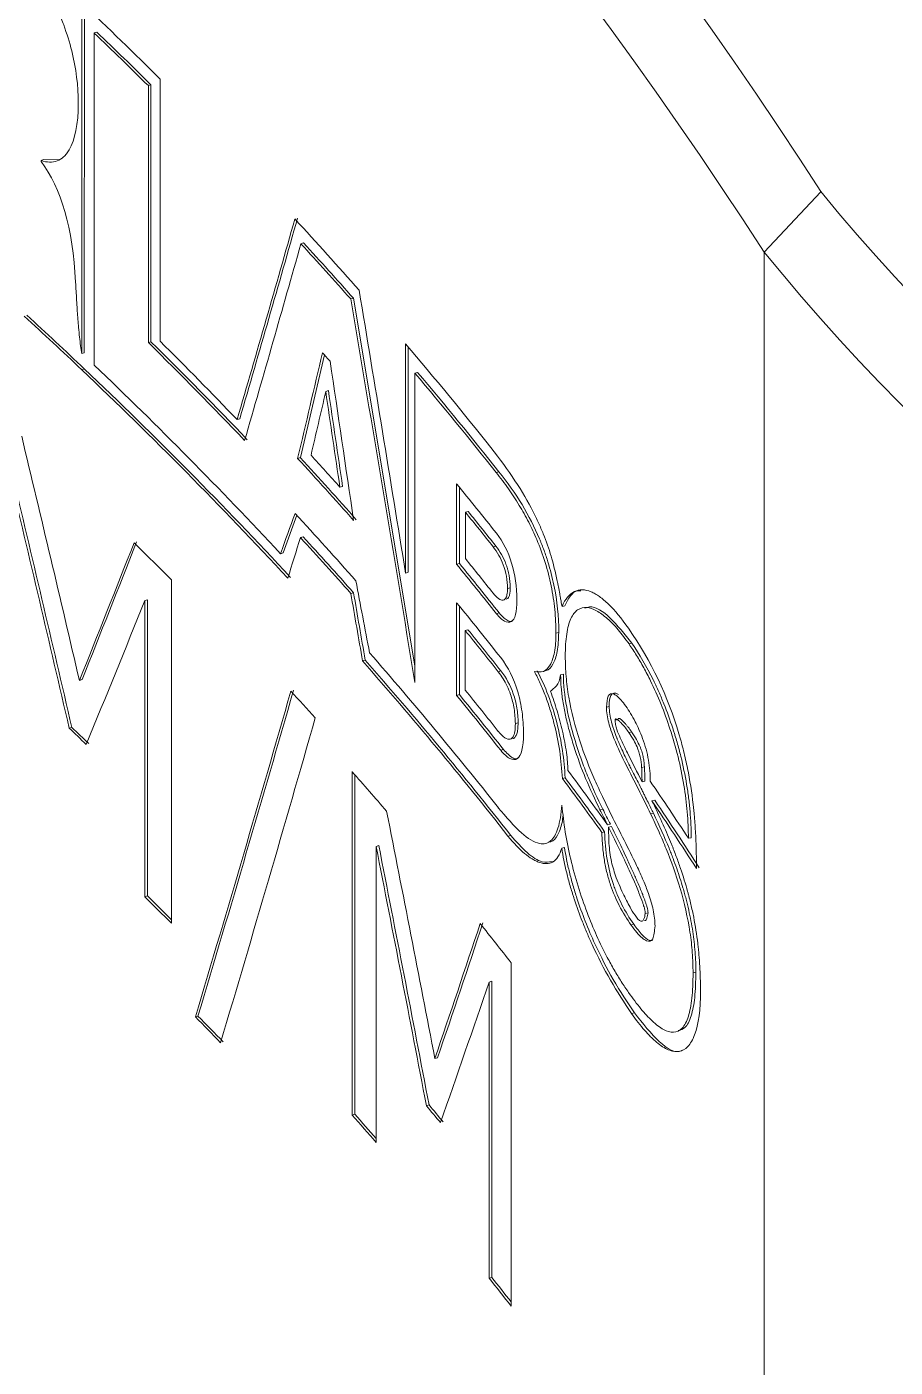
# Model space of a CAD drawing. Header units: millimetres. Extents: x 2 to 278, y 1 to 215.
# Drawn here: x 17.43 to 21.1, y 169.5 to 175.17 of the extents above; entities that cross this region are included whole.
import ezdxf

# ---------------------------------------------------------------- set-up
doc = ezdxf.new("R2010")
doc.units = ezdxf.units.MM

msp = doc.modelspace()

# ---------------------------------------------------------------- linework, layer by layer
at = {"color": 7, "linetype": 'Continuous', "lineweight": 0}
for p, q in [((17.661, 175.2673), (17.6604, 173.785)), ((17.6718, 175.2711), (17.6713, 173.7888)), ((17.7238, 175.1445), (17.7129, 175.1407)), ((17.7129, 175.1407), (17.7129, 173.7369)), ((17.9529, 174.9218), (17.942, 174.9181)), ((17.942, 173.8318), (17.942, 174.9181)), ((17.9529, 173.8355), (17.9529, 174.9218)), ((17.9916, 173.8377), (17.9916, 174.946)), ((17.4993, 174.6053), (17.4885, 174.6014)), ((17.4885, 174.597), (17.4885, 174.6014)), ((17.4993, 174.6053), (17.5656, 174.604)), ((20.7851, 174.4698), (20.545, 174.2146)), ((18.598, 174.253), (18.5868, 174.2495)), ((20.545, 174.2146), (20.545, 165.5037)), ((18.8085, 174.0195), (18.7972, 174.0162)), ((19.0686, 172.4653), (18.8085, 174.0195)), ((17.9529, 173.8355), (17.942, 173.8318)), ((19.0294, 173.8259), (19.0294, 172.857)), ((17.6713, 173.7888), (17.6604, 173.785)), ((18.6862, 173.7796), (18.5844, 173.3453)), ((19.0408, 173.8125), (19.0408, 172.8603)), ((17.6712, 173.7207), (17.6604, 173.7169)), ((19.08, 173.7058), (19.0686, 173.7026)), ((19.0686, 173.7026), (19.0686, 172.3939)), ((18.7032, 173.6287), (18.6919, 173.6253)), ((18.3283, 173.5095), (18.3172, 173.5059)), ((18.5844, 173.3453), (18.5731, 173.3418)), ((19.4239, 173.2853), (19.4123, 173.2823)), ((18.763, 173.2231), (18.7517, 173.2197)), ((19.2451, 173.2346), (19.2451, 172.8945)), ((19.2566, 173.2205), (19.2566, 172.8977)), ((18.5118, 172.9425), (18.5693, 173.1014)), ((19.2823, 173.1143), (19.2938, 173.1174)), ((19.2823, 173.1143), (19.2823, 172.9181)), ((18.5959, 173.0106), (18.5847, 173.0072)), ((19.3994, 172.9684), (19.4109, 172.9714)), ((18.5118, 172.9425), (18.5006, 172.9391)), ((19.0408, 172.8603), (19.0294, 172.857)), ((19.2566, 172.8977), (19.2451, 172.8945)), ((18.0402, 172.828), (18.0402, 171.3762)), ((17.9271, 172.7405), (17.9381, 172.7442)), ((17.9381, 171.4922), (17.9381, 172.7442)), ((18.8093, 172.774), (18.798, 172.7707)), ((19.4603, 172.7923), (19.4718, 172.7953)), ((17.9271, 171.4885), (17.9271, 172.7405)), ((19.2451, 172.732), (19.2451, 172.3401)), ((19.2566, 172.7179), (19.2566, 172.3432)), ((19.4247, 172.6886), (19.4131, 172.6855)), ((19.7022, 172.7191), (19.6906, 172.7162)), ((19.2813, 172.6145), (19.2928, 172.6177)), ((19.2813, 172.6145), (19.2813, 172.3624)), ((19.6768, 172.6061), (19.6651, 172.6032)), ((19.9857, 172.5601), (19.9739, 172.5574)), ((18.8587, 172.4888), (18.8474, 172.4855)), ((17.6507, 172.4026), (17.6616, 172.4065)), ((19.4209, 172.4401), (19.4325, 172.4431)), ((19.6963, 172.4294), (19.6847, 172.4265)), ((19.2566, 172.3432), (19.2451, 172.3401)), ((19.89, 172.2935), (19.8783, 172.2907)), ((19.9268, 172.2387), (19.9151, 172.2359)), ((17.6075, 172.2009), (17.6183, 172.2047)), ((19.4934, 172.2207), (19.505, 172.2237)), ((19.9848, 172.1859), (19.9731, 172.1832)), ((19.443, 172.1109), (19.4315, 172.1079)), ((18.8029, 170.5656), (18.8029, 172.0175)), ((20.0388, 172.038), (20.027, 172.0353)), ((18.8142, 170.569), (18.8142, 172.0047)), ((19.7037, 171.9917), (19.692, 171.9888)), ((20.0405, 171.9771), (20.0287, 171.9744)), ((20.0824, 171.8967), (20.0706, 171.894)), ((19.8626, 171.8593), (19.8509, 171.8565)), ((20.0769, 171.8419), (20.065, 171.8392)), ((19.8949, 171.7949), (19.8832, 171.7921)), ((19.8994, 171.7859), (19.8876, 171.7831)), ((19.4737, 171.748), (19.4622, 171.745)), ((19.8706, 171.7637), (19.8589, 171.7609)), ((20.2369, 171.7383), (20.225, 171.7357)), ((18.9046, 171.7017), (18.9159, 171.705)), ((18.9046, 171.7017), (18.9046, 170.4497)), ((19.701, 171.6973), (19.6893, 171.6944)), ((17.9271, 171.4885), (17.9381, 171.4922)), ((20.054, 171.4202), (20.0422, 171.4174)), ((19.9938, 171.372), (19.982, 171.3693)), ((19.4754, 171.2095), (19.4754, 169.7577)), ((20.2565, 171.1691), (20.2446, 171.1665)), ((19.3822, 171.1279), (19.3938, 171.131)), ((19.3822, 169.876), (19.3822, 171.1279)), ((19.3938, 169.879), (19.3938, 171.131)), ((19.9967, 170.9976), (19.9849, 170.9948)), ((18.1408, 170.9806), (18.1518, 170.9842)), ((19.153, 170.8046), (19.1645, 170.8078)), ((19.117, 170.6051), (19.1285, 170.6083)), ((18.8029, 170.5656), (18.8142, 170.569)), ((19.3822, 169.876), (19.3938, 169.879))]:
    msp.add_line(p, q, dxfattribs=at)
for centre, radius, start, end in [((3.3342, 163.2168), 20.7645, 32.8155, 61.75447), ((3.1388, 162.9493), 20.7336, 32.91093, 61.65904), ((3.983, 160.8617), 19.8648, 45.15448, 46.48406), ((3.9839, 160.785), 19.8638, 45.35683, 46.27815), ((3.9893, 160.7831), 19.8718, 45.35683, 46.27815), ((27.281, 179.785), 8.3933, 219.29086, 270.59209), ((5.3118, 162.1435), 18.0182, 41.37381, 42.66342), ((5.3032, 162.0583), 18.03, 41.546, 42.54447), ((5.3091, 162.0569), 18.0372, 41.546, 42.54447), ((27.2101, 179.6192), 8.581, 219.03797, 270.84498), ((3.5618, 158.8681), 20.4757, 46.48449, 47.41465), ((3.567, 158.866), 20.4839, 46.48449, 47.41465), ((4.4615, 160.1802), 19.1857, 43.62701, 45.36142), ((4.4671, 160.1784), 19.1933, 43.62701, 45.36142), ((4.474, 160.2469), 19.1686, 43.76518, 45.15472), ((6.1352, 162.8538), 16.9307, 38.47415, 40.39556), ((5.3055, 161.6992), 18.0272, 41.96231, 42.11577), ((4.3961, 159.7335), 19.2737, 42.82752, 46.5117), ((4.4016, 159.7317), 19.2814, 42.82752, 46.5117), ((4.4102, 159.8163), 19.2547, 42.96366, 46.30021), ((6.1851, 162.8175), 16.8663, 38.34955, 40.19425), ((6.1914, 162.8163), 16.873, 38.34955, 40.19425), ((5.3024, 161.1352), 18.0309, 41.48603, 42.60842), ((5.3083, 161.1337), 18.0381, 41.48603, 42.60842), ((5.3004, 161.2078), 18.034, 41.76446, 42.34387), ((6.3284, 162.677), 16.6824, 38.33987, 39.26096), ((5.3013, 160.8898), 18.0324, 41.4413, 42.65961), ((6.3473, 162.6175), 16.6583, 38.41601, 39.05963), ((6.3536, 162.6164), 16.6649, 38.41601, 39.05963), ((4.1817, 158.9941), 19.5815, 44.94917, 45.60262), ((5.3021, 160.8128), 18.0314, 41.54225, 42.55428), ((5.3081, 160.8114), 18.0386, 41.54225, 42.55428), ((6.3473, 162.4212), 16.6583, 38.41601, 39.05963), ((6.3284, 162.337), 16.6824, 38.33987, 39.26096), ((6.3347, 162.3359), 16.6891, 38.33987, 39.26096), ((6.3436, 162.1868), 16.6628, 38.23744, 39.26135), ((6.3644, 162.1303), 16.6363, 38.29564, 39.06527), ((6.3707, 162.1292), 16.643, 38.29564, 39.06527), ((6.0404, 161.2942), 17.0527, 38.30855, 41.16996), ((3.2325, 154.34), 20.5997, 32.8155, 61.75447), ((6.0515, 161.2362), 17.0377, 38.08293, 41.31996), ((6.0577, 161.235), 17.0445, 38.08293, 41.31996), ((5.1519, 159.9832), 18.2346, 42.25878, 42.73906), ((6.3644, 161.8781), 16.6363, 38.29564, 39.06527), ((6.3436, 161.7949), 16.6628, 38.23744, 39.26135), ((6.35, 161.7938), 16.6695, 38.23744, 39.26135), ((3.7129, 157.4622), 20.2556, 46.40892, 46.68843), ((3.7181, 157.4602), 20.2637, 46.40892, 46.68843), ((5.5941, 160.324), 17.6411, 40.79608, 41.51771), ((7.1147, 162.671), 15.6917, 35.54018, 36.58285), ((7.0745, 162.5764), 15.7415, 35.69379, 36.72209), ((7.0811, 162.5756), 15.7478, 35.69379, 36.72209), ((7.7082, 163.5286), 14.9675, 33.25234, 34.36483), ((4.2156, 157.5763), 19.5335, 44.94872, 45.41623), ((4.2156, 157.5689), 19.5491, 44.99449, 45.41618), ((6.4616, 161.0464), 16.5121, 37.98782, 38.71992), ((4.5326, 157.5964), 19.0872, 44.06694, 44.52464), ((4.5382, 157.5946), 19.0948, 44.06694, 44.52464), ((6.0297, 159.6481), 17.0685, 39.62358, 39.93687), ((6.0359, 159.6469), 17.0753, 39.62358, 39.93687), ((5.5584, 158.8409), 17.6886, 41.01768, 41.51716), ((5.5584, 158.8342), 17.7037, 41.07379, 41.5171), ((6.4926, 159.619), 16.4727, 37.98732, 38.51108), ((6.4925, 159.6128), 16.4875, 38.05284, 38.51102)]:
    msp.add_arc(centre, radius, start, end, dxfattribs=at)
for points, knots in [([(17.2914, 175.6097), (17.3373, 175.568), (17.38, 175.5215), (17.422, 175.467), (17.4251, 175.4628), (17.4306, 175.4554), (17.4334, 175.4517), (17.4416, 175.4406), (17.4469, 175.4331), (17.4627, 175.4104), (17.4728, 175.3951), (17.5019, 175.3486), (17.5198, 175.3168), (17.5403, 175.276), (17.5452, 175.2659), (17.5537, 175.2477), (17.5579, 175.2386), (17.5698, 175.2112), (17.5772, 175.193), (17.5977, 175.1381), (17.6091, 175.1015), (17.6364, 174.9914), (17.6456, 174.9177), (17.6458, 174.8438)], [0, 0, 0, 0, 0.25, 0.25, 0.265625, 0.265625, 0.28125, 0.28125, 0.3125, 0.3125, 0.375, 0.375, 0.5, 0.5, 0.53125, 0.53125, 0.5625, 0.5625, 0.625, 0.625, 0.75, 0.75, 1, 1, 1, 1]), ([(17.6458, 174.8438), (17.6456, 174.7556), (17.6326, 174.6898), (17.6035, 174.6408), (17.5996, 174.6351), (17.592, 174.6254), (17.588, 174.6211), (17.5754, 174.6095), (17.5663, 174.6038), (17.5368, 174.5926), (17.5141, 174.5931), (17.4885, 174.6014)], [0, 0, 0, 0, 0.5, 0.5, 0.5625, 0.5625, 0.625, 0.625, 0.75, 0.75, 1, 1, 1, 1]), ([(17.6346, 174.0875), (17.6359, 174.0615), (17.6373, 174.0369), (17.6387, 174.0108), (17.639, 174.0069), (17.6394, 174.0001), (17.6396, 173.9968), (17.6402, 173.987), (17.6406, 173.9806), (17.6418, 173.962), (17.6426, 173.9502), (17.6435, 173.9378), (17.6437, 173.9354), (17.644, 173.9316), (17.6442, 173.9297), (17.6446, 173.9241), (17.6449, 173.9205), (17.6458, 173.9095), (17.6464, 173.9024), (17.6484, 173.8813), (17.6497, 173.8679), (17.6539, 173.8294), (17.657, 173.806), (17.6604, 173.785)], [0, 0, 0, 0, 0.25, 0.25, 0.28125, 0.28125, 0.3125, 0.3125, 0.375, 0.375, 0.5, 0.5, 0.515625, 0.515625, 0.53125, 0.53125, 0.5625, 0.5625, 0.625, 0.625, 0.75, 0.75, 1, 1, 1, 1]), ([(19.3901, 173.3874), (19.4661, 173.2916), (19.5251, 173.2013), (19.5692, 173.1153), (19.5705, 173.1127), (19.5724, 173.1088), (19.5734, 173.1069), (19.5763, 173.101), (19.5783, 173.0971), (19.584, 173.0854), (19.5876, 173.0776), (19.5984, 173.0541), (19.6051, 173.0385), (19.6241, 172.9915), (19.635, 172.9602), (19.6536, 172.8974), (19.6626, 172.8611), (19.671, 172.8201), (19.6712, 172.8189), (19.672, 172.8151), (19.6724, 172.8131), (19.6736, 172.8071), (19.6744, 172.8028), (19.677, 172.7895), (19.6788, 172.7798), (19.681, 172.768), (19.6815, 172.7654), (19.6822, 172.7616), (19.6825, 172.7598), (19.6835, 172.7545), (19.6841, 172.7512), (19.6858, 172.7419), (19.6868, 172.7365), (19.6893, 172.7233), (19.6902, 172.7179), (19.6906, 172.7162)], [0, 0, 0, 0, 0.5, 0.5, 0.507812, 0.507812, 0.515625, 0.515625, 0.53125, 0.53125, 0.5625, 0.5625, 0.625, 0.625, 0.75, 0.75, 0.875, 0.875, 0.882812, 0.882812, 0.890625, 0.890625, 0.90625, 0.90625, 0.9375, 0.9375, 0.941406, 0.941406, 0.945312, 0.945312, 0.953125, 0.953125, 0.96875, 0.96875, 1, 1, 1, 1]), ([(19.4123, 173.2823), (19.4296, 173.2601), (19.4625, 173.218), (19.5086, 173.1475), (19.5489, 173.0757), (19.5864, 172.9956), (19.6202, 172.9047), (19.6466, 172.802), (19.6625, 172.6981), (19.6642, 172.6359), (19.6651, 172.6032)], [0, 0, 0, 0, 0.14598, 0.276942, 0.394456, 0.500688, 0.626235, 0.744431, 0.865767, 1, 1, 1, 1]), ([(19.6768, 172.6061), (19.6766, 172.6734), (19.6698, 172.7401), (19.6496, 172.8389), (19.6411, 172.8717), (19.6259, 172.9206), (19.6204, 172.9368), (19.6115, 172.9611), (19.6085, 172.9692), (19.6037, 172.9813), (19.6021, 172.9854), (19.5988, 172.9934), (19.5967, 172.9984), (19.5539, 173.1001), (19.4971, 173.1948), (19.4239, 173.2853)], [0, 0, 0, 0, 0.25, 0.25, 0.375, 0.375, 0.4375, 0.4375, 0.46875, 0.46875, 0.484375, 0.484375, 0.5, 0.5, 1, 1, 1, 1]), ([(19.4718, 172.7953), (19.4717, 172.8126), (19.4701, 172.8296), (19.4656, 172.8546), (19.4637, 172.8629), (19.4603, 172.8751), (19.4591, 172.8791), (19.4565, 172.8872), (19.4549, 172.8917), (19.4433, 172.9228), (19.4291, 172.9483), (19.4109, 172.9714)], [0, 0, 0, 0, 0.25, 0.25, 0.375, 0.375, 0.4375, 0.4375, 0.5, 0.5, 1, 1, 1, 1]), ([(19.3994, 172.9684), (19.4075, 172.9571), (19.4225, 172.9365), (19.4431, 172.8933), (19.458, 172.8404), (19.4595, 172.8089), (19.4603, 172.7923)], [0, 0, 0, 0, 0.274081, 0.501661, 0.737257, 1, 1, 1, 1]), ([(19.4603, 172.7923), (19.4598, 172.7828), (19.4589, 172.7645), (19.4521, 172.747), (19.4399, 172.7404), (19.4218, 172.7468), (19.4071, 172.7634), (19.3994, 172.7721)], [0, 0, 0, 0, 0.174269, 0.334762, 0.49942, 0.736307, 1, 1, 1, 1]), ([(19.5, 172.7435), (19.4998, 172.6918), (19.4918, 172.6612), (19.468, 172.6472), (19.4582, 172.6479), (19.4412, 172.6575), (19.4361, 172.6614), (19.4249, 172.6718), (19.4191, 172.6781), (19.4131, 172.6855)], [0, 0, 0, 0, 0.5, 0.5, 0.75, 0.75, 0.875, 0.875, 1, 1, 1, 1]), ([(19.4548, 172.7467), (19.4569, 172.7473), (19.4617, 172.7488), (19.4672, 172.7583), (19.471, 172.7739), (19.4716, 172.788), (19.4718, 172.7953)], [0, 0, 0, 0, 0.198046, 0.454179, 0.716337, 1, 1, 1, 1]), ([(19.6906, 172.7162), (19.7043, 172.7478), (19.722, 172.7688), (19.7489, 172.7817), (19.754, 172.7834), (19.765, 172.7858), (19.7706, 172.7863), (19.788, 172.7861), (19.8003, 172.7834), (19.8164, 172.7767), (19.8189, 172.7756), (19.8248, 172.7727), (19.8278, 172.7711), (19.8368, 172.766), (19.8429, 172.7622), (19.8615, 172.7489), (19.8742, 172.7381), (19.9138, 172.6995), (19.9418, 172.6656), (19.9713, 172.6236)], [0, 0, 0, 0, 0.25, 0.25, 0.3125, 0.3125, 0.375, 0.375, 0.5, 0.5, 0.53125, 0.53125, 0.5625, 0.5625, 0.625, 0.625, 0.75, 0.75, 1, 1, 1, 1]), ([(19.7704, 172.7817), (19.7652, 172.7822), (19.7364, 172.785), (19.7176, 172.7488), (19.7022, 172.7191)], [0, 0, 0, 0, 0.179122, 1, 1, 1, 1]), ([(19.4247, 172.6886), (19.4361, 172.6764), (19.4534, 172.658), (19.4722, 172.6506), (19.4792, 172.6528), (19.4816, 172.6536)], [0, 0, 0, 0, 0.55973, 0.846278, 1, 1, 1, 1]), ([(19.7042, 172.5058), (19.7045, 172.5228), (19.7051, 172.5562), (19.7098, 172.5996), (19.7172, 172.6362), (19.731, 172.6754), (19.7559, 172.7071), (19.7938, 172.715), (19.8368, 172.7002), (19.8815, 172.667), (19.9278, 172.6198), (19.9584, 172.5784), (19.9739, 172.5574)], [0, 0, 0, 0, 0.065643, 0.128491, 0.189596, 0.250101, 0.370364, 0.499735, 0.620228, 0.749812, 0.873111, 1, 1, 1, 1]), ([(19.9857, 172.5601), (19.9552, 172.5988), (19.8943, 172.6762), (19.825, 172.7215), (19.7938, 172.7112), (19.7874, 172.7091)], [0, 0, 0, 0, 0.442279, 0.883746, 1, 1, 1, 1]), ([(19.6651, 172.6032), (19.6648, 172.5884), (19.6641, 172.5594), (19.6592, 172.5223), (19.6514, 172.4914), (19.6371, 172.46), (19.6127, 172.4357), (19.5873, 172.439), (19.5743, 172.4407)], [0, 0, 0, 0, 0.128329, 0.252673, 0.375757, 0.500387, 0.743669, 1, 1, 1, 1]), ([(19.6162, 172.4444), (19.6186, 172.4443), (19.6332, 172.4438), (19.6531, 172.4688), (19.6732, 172.5213), (19.6756, 172.5776), (19.6768, 172.6061)], [0, 0, 0, 0, 0.062756, 0.369951, 0.681829, 1, 1, 1, 1]), ([(19.9713, 172.6236), (20.068, 172.4851), (20.1381, 172.3361), (20.1864, 172.1723), (20.1885, 172.1653), (20.1919, 172.1533), (20.1935, 172.1473), (20.1984, 172.1292), (20.2015, 172.1171), (20.2106, 172.0805), (20.216, 172.0559), (20.231, 171.9814), (20.2389, 171.9307), (20.2456, 171.8726), (20.2461, 171.8676), (20.2473, 171.8561), (20.2479, 171.8504), (20.2496, 171.8331), (20.2506, 171.8214), (20.2534, 171.7863), (20.2549, 171.7626), (20.2562, 171.7355), (20.2563, 171.7336), (20.2565, 171.7286), (20.2566, 171.7261), (20.2569, 171.7185), (20.2571, 171.7134), (20.2576, 171.6979), (20.2579, 171.6873), (20.2586, 171.6547), (20.2588, 171.632), (20.2588, 171.6083)], [0, 0, 0, 0, 0.5, 0.5, 0.515625, 0.515625, 0.53125, 0.53125, 0.5625, 0.5625, 0.625, 0.625, 0.75, 0.75, 0.765625, 0.765625, 0.78125, 0.78125, 0.8125, 0.8125, 0.875, 0.875, 0.882812, 0.882812, 0.890625, 0.890625, 0.90625, 0.90625, 0.9375, 0.9375, 1, 1, 1, 1]), ([(19.9739, 172.5574), (19.9845, 172.5416), (20.0053, 172.5106), (20.0358, 172.4582), (20.0707, 172.391), (20.1087, 172.3063), (20.1484, 172.1981), (20.182, 172.0818), (20.2069, 171.9611), (20.2221, 171.8424), (20.224, 171.7721), (20.225, 171.7357)], [0, 0, 0, 0, 0.085989, 0.169234, 0.250325, 0.379583, 0.500422, 0.627694, 0.750207, 0.870756, 1, 1, 1, 1]), ([(20.2369, 171.7383), (20.2367, 171.7751), (20.235, 171.8123), (20.2301, 171.8686), (20.228, 171.8875), (20.2232, 171.9253), (20.2205, 171.9437), (20.2106, 172.003), (20.2025, 172.0426), (20.1879, 172.1019), (20.1826, 172.1217), (20.1741, 172.1514), (20.1711, 172.1614), (20.1666, 172.1762), (20.165, 172.1812), (20.1619, 172.1911), (20.1601, 172.1966), (20.1471, 172.2363), (20.1345, 172.2709), (20.114, 172.3216), (20.1069, 172.3384), (20.0959, 172.3631), (20.0921, 172.3714), (20.0864, 172.3836), (20.0845, 172.3877), (20.0806, 172.3958), (20.0784, 172.4003), (20.0484, 172.4614), (20.0181, 172.5135), (19.9857, 172.5601)], [0, 0, 0, 0, 0.125, 0.125, 0.1875, 0.1875, 0.25, 0.25, 0.375, 0.375, 0.4375, 0.4375, 0.46875, 0.46875, 0.484375, 0.484375, 0.5, 0.5, 0.625, 0.625, 0.6875, 0.6875, 0.71875, 0.71875, 0.734375, 0.734375, 0.75, 0.75, 1, 1, 1, 1]), ([(19.4315, 172.4997), (19.4629, 172.4595), (19.4867, 172.4113), (19.5116, 172.3271), (19.5174, 172.2998), (19.5254, 172.2412), (19.5275, 172.2108), (19.5276, 172.1792)], [0, 0, 0, 0, 0.5, 0.5, 0.75, 0.75, 1, 1, 1, 1]), ([(19.8993, 171.8337), (19.8867, 171.8595), (19.8633, 171.9072), (19.8173, 172.0078), (19.7628, 172.1433), (19.7217, 172.3023), (19.7062, 172.4235), (19.7049, 172.4776), (19.7042, 172.5058)], [0, 0, 0, 0, 0.135604, 0.250864, 0.500974, 0.74961, 0.869567, 1, 1, 1, 1]), ([(19.4209, 172.4401), (19.4278, 172.4307), (19.4408, 172.4132), (19.4586, 172.3804), (19.476, 172.3383), (19.491, 172.2797), (19.4925, 172.2412), (19.4934, 172.2207)], [0, 0, 0, 0, 0.187922, 0.352402, 0.50179, 0.734092, 1, 1, 1, 1]), ([(19.505, 172.2237), (19.5048, 172.2454), (19.5031, 172.2665), (19.4979, 172.2973), (19.4958, 172.3074), (19.4907, 172.3274), (19.4875, 172.338), (19.472, 172.3826), (19.4547, 172.4147), (19.4325, 172.4431)], [0, 0, 0, 0, 0.25, 0.25, 0.375, 0.375, 0.5, 0.5, 1, 1, 1, 1]), ([(19.5743, 172.4407), (19.5825, 172.4244), (19.5987, 172.3923), (19.6207, 172.3384), (19.6402, 172.2818), (19.6624, 172.2038), (19.6839, 172.101), (19.6893, 172.0267), (19.692, 171.9888)], [0, 0, 0, 0, 0.129707, 0.254423, 0.377053, 0.500651, 0.745002, 1, 1, 1, 1]), ([(19.7037, 171.9917), (19.7004, 172.0688), (19.6889, 172.1454), (19.6474, 172.3059), (19.6201, 172.3786), (19.5859, 172.4437)], [0, 0, 0, 0, 0.5, 0.5, 1, 1, 1, 1]), ([(19.6423, 172.3572), (19.6466, 172.361), (19.6551, 172.3686), (19.668, 172.38), (19.6787, 172.398), (19.6827, 172.4172), (19.6847, 172.4265)], [0, 0, 0, 0, 0.250294, 0.500536, 0.757961, 1, 1, 1, 1]), ([(19.6847, 172.4265), (19.6852, 172.409), (19.6861, 172.3744), (19.6933, 172.3163), (19.7047, 172.2552), (19.7206, 172.1906), (19.7479, 172.099), (19.7911, 171.9809), (19.8303, 171.8993), (19.8509, 171.8565)], [0, 0, 0, 0, 0.095983, 0.190742, 0.287653, 0.389877, 0.500117, 0.737703, 1, 1, 1, 1]), ([(19.8626, 171.8593), (19.8406, 171.9029), (19.8203, 171.9471), (19.7927, 172.0143), (19.7839, 172.0369), (19.7715, 172.0709), (19.7675, 172.0823), (19.7616, 172.0994), (19.7597, 172.1051), (19.7569, 172.1137), (19.7559, 172.1166), (19.7541, 172.1223), (19.7534, 172.1245), (19.7155, 172.2431), (19.6967, 172.3435), (19.6963, 172.4294)], [0, 0, 0, 0, 0.25, 0.25, 0.375, 0.375, 0.4375, 0.4375, 0.46875, 0.46875, 0.484375, 0.484375, 0.5, 0.5, 1, 1, 1, 1]), ([(19.7151, 172.023), (19.7147, 172.0349), (19.714, 172.059), (19.7094, 172.0995), (19.7023, 172.1431), (19.6897, 172.2021), (19.6707, 172.2756), (19.6517, 172.33), (19.6423, 172.3572)], [0, 0, 0, 0, 0.118125, 0.238916, 0.365325, 0.499938, 0.749748, 1, 1, 1, 1]), ([(19.9603, 172.2944), (19.9536, 172.3035), (19.9408, 172.3208), (19.9226, 172.3384), (19.9031, 172.3498), (19.8826, 172.3448), (19.8797, 172.3086), (19.8783, 172.2907)], [0, 0, 0, 0, 0.185244, 0.351612, 0.503199, 0.754635, 1, 1, 1, 1]), ([(19.89, 172.2935), (19.8901, 172.3148), (19.8926, 172.33), (19.8997, 172.3439), (19.9027, 172.347), (19.9079, 172.3494), (19.9098, 172.3499), (19.9129, 172.35), (19.9139, 172.3499), (19.9161, 172.3496), (19.9175, 172.3493), (19.922, 172.3479), (19.9258, 172.346), (19.9298, 172.3434)], [0, 0, 0, 0, 0.25, 0.25, 0.375, 0.375, 0.4375, 0.4375, 0.46875, 0.46875, 0.5, 0.5, 0.625, 0.625, 0.625, 0.625]), ([(19.8783, 172.2907), (19.8788, 172.28), (19.88, 172.2589), (19.8875, 172.2238), (19.8979, 172.1903), (19.9216, 172.1273), (19.9614, 172.0452), (20.0137, 171.9436), (20.0479, 171.874), (20.065, 171.8392)], [0, 0, 0, 0, 0.06306, 0.124243, 0.181509, 0.249267, 0.499243, 0.749623, 1, 1, 1, 1]), ([(20.0769, 171.8419), (20.0703, 171.8555), (20.0628, 171.8709), (20.0499, 171.8969), (20.0454, 171.906), (20.0381, 171.9204), (20.0357, 171.9254), (20.0318, 171.9329), (20.0306, 171.9355), (20.028, 171.9406), (20.0269, 171.9427), (20.0126, 171.971), (20.0018, 171.9922), (19.9887, 172.018), (19.9849, 172.0256), (19.9799, 172.0356), (19.9784, 172.0386), (19.9762, 172.0429), (19.9756, 172.0442), (19.9746, 172.0461), (19.9743, 172.0468), (19.9737, 172.048), (19.9738, 172.0478), (19.9621, 172.0714), (19.9523, 172.0919), (19.9395, 172.1198), (19.9356, 172.1287), (19.9301, 172.1413), (19.9284, 172.1454), (19.9259, 172.1514), (19.9251, 172.1534), (19.9239, 172.1563), (19.9235, 172.1572), (19.9227, 172.1591), (19.9226, 172.1595), (19.9172, 172.173), (19.913, 172.1844), (19.9074, 172.2007), (19.9057, 172.206), (19.9026, 172.2163), (19.9015, 172.2203), (19.8935, 172.2502), (19.8902, 172.2726), (19.89, 172.2935)], [0, 0, 0, 0, 0.125, 0.125, 0.1875, 0.1875, 0.21875, 0.21875, 0.234375, 0.234375, 0.25, 0.25, 0.375, 0.375, 0.4375, 0.4375, 0.46875, 0.46875, 0.484375, 0.484375, 0.492188, 0.492188, 0.5, 0.5, 0.625, 0.625, 0.6875, 0.6875, 0.71875, 0.71875, 0.734375, 0.734375, 0.742188, 0.742188, 0.75, 0.75, 0.8125, 0.8125, 0.84375, 0.84375, 0.875, 0.875, 1, 1, 1, 1]), ([(20.0633, 171.9771), (20.0631, 171.9916), (20.0628, 172.0191), (20.0567, 172.0662), (20.0459, 172.1136), (20.0273, 172.171), (19.9982, 172.2363), (19.9736, 172.274), (19.9603, 172.2944)], [0, 0, 0, 0, 0.132526, 0.253379, 0.37235, 0.499666, 0.7284, 1, 1, 1, 1]), ([(19.9151, 172.2359), (19.9155, 172.2373), (19.9166, 172.2407), (19.9207, 172.2399), (19.9262, 172.2369), (19.9337, 172.2304), (19.9447, 172.2193), (19.958, 172.2042), (19.9682, 172.19), (19.9731, 172.1832)], [0, 0, 0, 0, 0.050555, 0.120602, 0.217124, 0.342763, 0.498687, 0.761253, 1, 1, 1, 1]), ([(20.0287, 171.9744), (20.0082, 172.015), (19.9775, 172.0758), (19.9415, 172.1485), (19.9242, 172.1886), (19.916, 172.2169), (19.9154, 172.2296), (19.9151, 172.2359)], [0, 0, 0, 0, 0.500656, 0.750877, 0.875518, 0.937757, 1, 1, 1, 1]), ([(19.9848, 172.1859), (19.9802, 172.1927), (19.9754, 172.1993), (19.9677, 172.2089), (19.9651, 172.212), (19.9611, 172.2166), (19.9598, 172.2181), (19.9578, 172.2204), (19.9571, 172.2211), (19.9557, 172.2226), (19.9554, 172.2229), (19.9369, 172.2426), (19.9277, 172.2475), (19.9268, 172.2387)], [0, 0, 0, 0, 0.25, 0.25, 0.375, 0.375, 0.4375, 0.4375, 0.46875, 0.46875, 0.5, 0.5, 1, 1, 1, 1]), ([(19.4934, 172.2207), (19.4929, 172.2087), (19.492, 172.1859), (19.4843, 172.1627), (19.4702, 172.1518), (19.4485, 172.1572), (19.4304, 172.1774), (19.4209, 172.188)], [0, 0, 0, 0, 0.176872, 0.338159, 0.499766, 0.737556, 1, 1, 1, 1]), ([(19.5276, 172.1792), (19.5274, 172.1204), (19.5188, 172.085), (19.493, 172.0668), (19.482, 172.0667), (19.4631, 172.0767), (19.4573, 172.0809), (19.4447, 172.0924), (19.4382, 172.0995), (19.4315, 172.1079)], [0, 0, 0, 0, 0.5, 0.5, 0.75, 0.75, 0.875, 0.875, 1, 1, 1, 1]), ([(19.4831, 172.1581), (19.4831, 172.1581), (19.487, 172.1571), (19.4927, 172.1639), (19.4999, 172.1763), (19.5041, 172.1969), (19.5047, 172.2145), (19.505, 172.2237)], [0, 0, 0, 0, 0.0029, 0.246153, 0.484355, 0.73145, 1, 1, 1, 1]), ([(19.9731, 172.1832), (19.9799, 172.1726), (19.9916, 172.1544), (20.0087, 172.1225), (20.0232, 172.0791), (20.0257, 172.0499), (20.027, 172.0353)], [0, 0, 0, 0, 0.29252, 0.502564, 0.750241, 1, 1, 1, 1]), ([(20.0388, 172.038), (20.0382, 172.0466), (20.0374, 172.0546), (20.0355, 172.0693), (20.0346, 172.075), (20.0315, 172.0895), (20.0296, 172.0967), (20.0262, 172.1074), (20.025, 172.1109), (20.023, 172.1162), (20.0223, 172.118), (20.0209, 172.1215), (20.0199, 172.1239), (20.012, 172.1421), (20.0005, 172.1624), (19.9848, 172.1859)], [0, 0, 0, 0, 0.125, 0.125, 0.25, 0.25, 0.375, 0.375, 0.4375, 0.4375, 0.46875, 0.46875, 0.5, 0.5, 1, 1, 1, 1]), ([(19.443, 172.1109), (19.4559, 172.0973), (19.4753, 172.0768), (19.4957, 172.0696), (19.5027, 172.0724), (19.5048, 172.0732)], [0, 0, 0, 0, 0.580376, 0.876624, 1, 1, 1, 1]), ([(20.0287, 171.9744), (20.0287, 171.9813), (20.0286, 171.9883), (20.0285, 171.9954), (20.0284, 172.0018), (20.0282, 172.0084), (20.028, 172.015), (20.0278, 172.0216), (20.0274, 172.0284), (20.027, 172.0353)], [0, 0, 0, 0, 0.00002540326, 0.00002540326, 0.00002540326, 0.00004856779, 0.00004856779, 0.00004856779, 0.00007180811, 0.00007180811, 0.00007180811, 0.00007180811]), ([(20.0405, 171.9771), (20.0405, 171.984), (20.0404, 171.991), (20.0403, 171.9981), (20.0402, 172.0045), (20.04, 172.0111), (20.0398, 172.0177), (20.0396, 172.0243), (20.0392, 172.0311), (20.0388, 172.038)], [0, 0, 0, 0, 0.00002540326, 0.00002540326, 0.00002540326, 0.00004856759, 0.00004856759, 0.00004856759, 0.00007180777, 0.00007180777, 0.00007180777, 0.00007180777]), ([(19.69, 171.8763), (19.6881, 171.8577), (19.6846, 171.8216), (19.6743, 171.7779), (19.6605, 171.7448), (19.6427, 171.7229), (19.621, 171.7121), (19.5819, 171.7125), (19.515, 171.7538), (19.4544, 171.8258), (19.4213, 171.8651)], [0, 0, 0, 0, 0.089061, 0.173132, 0.254134, 0.334211, 0.415577, 0.500347, 0.727784, 1, 1, 1, 1]), ([(19.9721, 171.0831), (19.9617, 171.0983), (19.9414, 171.1283), (19.9113, 171.1783), (19.8763, 171.2417), (19.8373, 171.3213), (19.7952, 171.4226), (19.7575, 171.5315), (19.7261, 171.647), (19.7023, 171.7642), (19.6941, 171.8385), (19.69, 171.8763)], [0, 0, 0, 0, 0.0861908, 0.1694408, 0.2502357, 0.3786592, 0.5002989, 0.6274459, 0.7501779, 0.8728022, 1, 1, 1, 1]), ([(20.065, 171.8392), (20.0771, 171.8137), (20.0995, 171.7661), (20.1426, 171.665), (20.1926, 171.5284), (20.2291, 171.3692), (20.2427, 171.2485), (20.2439, 171.1946), (20.2446, 171.1665)], [0, 0, 0, 0, 0.134521, 0.250851, 0.500937, 0.749613, 0.86962, 1, 1, 1, 1]), ([(20.0753, 171.8842), (20.1063, 171.8205), (20.1322, 171.7627), (20.1539, 171.7093), (20.155, 171.7065), (20.1567, 171.7022), (20.1576, 171.7), (20.1601, 171.6935), (20.1618, 171.6892), (20.1669, 171.6763), (20.1701, 171.6678), (20.1797, 171.6422), (20.1857, 171.6254), (20.2027, 171.5754), (20.2128, 171.5428), (20.2226, 171.507), (20.2239, 171.5019), (20.2263, 171.4928), (20.2275, 171.4883), (20.231, 171.4746), (20.2332, 171.4656), (20.2396, 171.4383), (20.2435, 171.42), (20.2542, 171.3653), (20.26, 171.3286), (20.265, 171.2873), (20.2653, 171.284), (20.2662, 171.276), (20.2667, 171.272), (20.2679, 171.2599), (20.2687, 171.2518), (20.2708, 171.2275), (20.272, 171.211), (20.2749, 171.1611), (20.2759, 171.1271), (20.276, 171.0923)], [0, 0, 0, 0, 0.25, 0.25, 0.257812, 0.257812, 0.265625, 0.265625, 0.28125, 0.28125, 0.3125, 0.3125, 0.375, 0.375, 0.5, 0.5, 0.515625, 0.515625, 0.53125, 0.53125, 0.5625, 0.5625, 0.625, 0.625, 0.75, 0.75, 0.765625, 0.765625, 0.78125, 0.78125, 0.8125, 0.8125, 0.875, 0.875, 1, 1, 1, 1]), ([(20.2565, 171.1691), (20.2564, 171.1977), (20.2553, 171.2263), (20.252, 171.2693), (20.2506, 171.2837), (20.2473, 171.3125), (20.2455, 171.3263), (20.2387, 171.3712), (20.233, 171.4016), (20.2227, 171.4479), (20.2189, 171.4634), (20.2128, 171.4869), (20.2107, 171.4947), (20.2075, 171.5065), (20.2063, 171.5105), (20.2041, 171.5184), (20.2028, 171.5229), (20.1939, 171.553), (20.185, 171.5804), (20.1703, 171.6223), (20.1651, 171.6364), (20.157, 171.6578), (20.1543, 171.665), (20.15, 171.6758), (20.1486, 171.6794), (20.1457, 171.6866), (20.1439, 171.6911), (20.1246, 171.7386), (20.1027, 171.788), (20.0769, 171.8419)], [0, 0, 0, 0, 0.125, 0.125, 0.1875, 0.1875, 0.25, 0.25, 0.375, 0.375, 0.4375, 0.4375, 0.46875, 0.46875, 0.484375, 0.484375, 0.5, 0.5, 0.625, 0.625, 0.6875, 0.6875, 0.71875, 0.71875, 0.734375, 0.734375, 0.75, 0.75, 1, 1, 1, 1]), ([(19.6326, 171.7198), (19.6363, 171.7199), (19.6519, 171.7205), (19.6724, 171.7473), (19.6896, 171.7874), (19.6939, 171.8233), (19.6953, 171.8345)], [0, 0, 0, 0, 0.114001, 0.471924, 0.83598, 1, 1, 1, 1]), ([(19.9519, 171.4952), (19.941, 171.5185), (19.9214, 171.5603), (19.8967, 171.6397), (19.8875, 171.7165), (19.8876, 171.7608), (19.8876, 171.7831)], [0, 0, 0, 0, 0.279377, 0.499803, 0.748866, 1, 1, 1, 1]), ([(19.8876, 171.7831), (19.9101, 171.7372), (19.9459, 171.6639), (19.9884, 171.5705), (20.0141, 171.5098), (20.0281, 171.4735), (20.0355, 171.4514), (20.039, 171.4397), (20.0419, 171.4276), (20.0421, 171.4206), (20.0422, 171.4174)], [0, 0, 0, 0, 0.403472, 0.644553, 0.788117, 0.893843, 0.922789, 0.947116, 0.975975, 1, 1, 1, 1]), ([(20.0836, 171.365), (20.0832, 171.376), (20.0823, 171.3972), (20.0764, 171.4326), (20.0673, 171.4678), (20.0536, 171.51), (20.033, 171.562), (19.9986, 171.6376), (19.9531, 171.7273), (19.9173, 171.7982), (19.8993, 171.8337)], [0, 0, 0, 0, 0.0644111, 0.1244974, 0.1828486, 0.249423, 0.3588945, 0.4994958, 0.7497384, 1, 1, 1, 1]), ([(20.054, 171.4202), (20.0542, 171.4238), (20.0539, 171.428), (20.0525, 171.4353), (20.052, 171.4372), (20.0509, 171.4418), (20.0501, 171.4447), (20.0484, 171.4506), (20.047, 171.4548), (20.044, 171.4641), (20.0426, 171.4682), (20.0398, 171.4759), (20.0383, 171.48), (20.0359, 171.4864), (20.0351, 171.4886), (20.0333, 171.4931), (20.0323, 171.4959), (20.0289, 171.5045), (20.0259, 171.5118), (20.0195, 171.5273), (20.0161, 171.5355), (20.0087, 171.5528), (20.0061, 171.5588), (19.997, 171.5796), (19.9904, 171.5944), (19.9797, 171.618), (19.976, 171.6261), (19.9682, 171.6428), (19.9658, 171.6479), (19.9567, 171.6674), (19.9503, 171.6809), (19.9302, 171.7231), (19.9154, 171.7534), (19.8994, 171.7859)], [0, 0, 0, 0, 0.03125, 0.03125, 0.046875, 0.046875, 0.0625, 0.0625, 0.09375, 0.09375, 0.125, 0.125, 0.15625, 0.15625, 0.171875, 0.171875, 0.1875, 0.1875, 0.25, 0.25, 0.3125, 0.3125, 0.375, 0.375, 0.5, 0.5, 0.5625, 0.5625, 0.625, 0.625, 0.75, 0.75, 1, 1, 1, 1]), ([(19.6893, 171.6944), (19.6811, 171.6646), (19.6683, 171.645), (19.6485, 171.6342), (19.6467, 171.6334), (19.6426, 171.6318), (19.6405, 171.6311), (19.6341, 171.6294), (19.6296, 171.6288), (19.6156, 171.6284), (19.6055, 171.6302), (19.592, 171.6349), (19.5897, 171.6357), (19.5847, 171.6378), (19.5821, 171.639), (19.5745, 171.6426), (19.5693, 171.6454), (19.5536, 171.6549), (19.5429, 171.6627), (19.5097, 171.6905), (19.4865, 171.7149), (19.4622, 171.745)], [0, 0, 0, 0, 0.25, 0.25, 0.28125, 0.28125, 0.3125, 0.3125, 0.375, 0.375, 0.5, 0.5, 0.53125, 0.53125, 0.5625, 0.5625, 0.625, 0.625, 0.75, 0.75, 1, 1, 1, 1]), ([(19.4737, 171.748), (19.4971, 171.7217), (19.543, 171.6701), (19.6034, 171.6306), (19.6348, 171.6357), (19.6484, 171.638)], [0, 0, 0, 0, 0.371233, 0.727372, 1, 1, 1, 1]), ([(19.8589, 171.7609), (19.8597, 171.7411), (19.8613, 171.7038), (19.8686, 171.6452), (19.8799, 171.5893), (19.9, 171.5207), (19.9354, 171.4403), (19.9653, 171.3948), (19.982, 171.3693)], [0, 0, 0, 0, 0.143739, 0.271022, 0.387464, 0.500308, 0.720111, 1, 1, 1, 1]), ([(19.9938, 171.372), (19.9749, 171.3992), (19.9583, 171.4268), (19.9367, 171.4689), (19.93, 171.4831), (19.9209, 171.5045), (19.918, 171.5117), (19.9139, 171.5225), (19.9126, 171.5261), (19.91, 171.5334), (19.9089, 171.5365), (19.8849, 171.6071), (19.8726, 171.6815), (19.8706, 171.7637)], [0, 0, 0, 0, 0.25, 0.25, 0.375, 0.375, 0.4375, 0.4375, 0.46875, 0.46875, 0.5, 0.5, 1, 1, 1, 1]), ([(19.9849, 170.9948), (19.9216, 171.0858), (19.8656, 171.1831), (19.8163, 171.2902), (19.8141, 171.2949), (19.8105, 171.3029), (19.8088, 171.3069), (19.8035, 171.3188), (19.8, 171.3268), (19.7897, 171.3507), (19.7832, 171.3667), (19.7642, 171.4148), (19.7526, 171.447), (19.7407, 171.4833), (19.739, 171.4887), (19.736, 171.4981), (19.7345, 171.5028), (19.7302, 171.5167), (19.7274, 171.526), (19.7195, 171.5536), (19.7147, 171.5718), (19.7015, 171.6255), (19.6945, 171.6604), (19.6893, 171.6944)], [0, 0, 0, 0, 0.5, 0.5, 0.515625, 0.515625, 0.53125, 0.53125, 0.5625, 0.5625, 0.625, 0.625, 0.75, 0.75, 0.765625, 0.765625, 0.78125, 0.78125, 0.8125, 0.8125, 0.875, 0.875, 1, 1, 1, 1]), ([(19.701, 171.6973), (19.7038, 171.6801), (19.7096, 171.6455), (19.7217, 171.5918), (19.7364, 171.5369), (19.7582, 171.4667), (19.789, 171.3817), (19.8402, 171.2628), (19.9108, 171.1269), (19.9669, 171.0424), (19.9967, 170.9976)], [0, 0, 0, 0, 0.0597641, 0.1206471, 0.1837494, 0.250061, 0.3702771, 0.5000715, 0.7342038, 1, 1, 1, 1]), ([(20.0422, 171.4174), (20.0408, 171.4094), (20.0381, 171.3946), (20.0271, 171.3789), (20.0058, 171.3977), (19.9794, 171.4413), (19.9619, 171.4756), (19.9519, 171.4952)], [0, 0, 0, 0, 0.136866, 0.250337, 0.49751, 0.712117, 1, 1, 1, 1]), ([(20.0399, 171.3884), (20.0404, 171.3883), (20.0444, 171.3872), (20.0497, 171.3981), (20.0525, 171.4124), (20.054, 171.4202)], [0, 0, 0, 0, 0.059074, 0.485595, 1, 1, 1, 1]), ([(19.982, 171.3693), (19.9903, 171.358), (20.0061, 171.3364), (20.0283, 171.3137), (20.0522, 171.2978), (20.0778, 171.2995), (20.0817, 171.3437), (20.0836, 171.365)], [0, 0, 0, 0, 0.185045, 0.351631, 0.503327, 0.759957, 1, 1, 1, 1]), ([(20.0736, 171.3039), (20.069, 171.3038), (20.0558, 171.3034), (20.0285, 171.3259), (20.0059, 171.3559), (19.9938, 171.372)], [0, 0, 0, 0, 0.197953, 0.568904, 1, 1, 1, 1]), ([(20.2446, 171.1665), (20.2443, 171.1473), (20.2438, 171.1097), (20.24, 171.06), (20.2338, 171.0173), (20.222, 170.9694), (20.1997, 170.9269), (20.1631, 170.911), (20.1195, 170.924), (20.0729, 170.96), (20.023, 171.0133), (19.9894, 171.0594), (19.9721, 171.0831)], [0, 0, 0, 0, 0.06678, 0.130208, 0.191049, 0.250164, 0.372913, 0.499802, 0.619731, 0.749812, 0.871019, 1, 1, 1, 1]), ([(20.1821, 170.9226), (20.1919, 170.9253), (20.2143, 170.9316), (20.238, 170.981), (20.2539, 171.061), (20.2556, 171.1321), (20.2565, 171.1691)], [0, 0, 0, 0, 0.205442, 0.46728, 0.722659, 1, 1, 1, 1]), ([(20.276, 171.0923), (20.2758, 171.0116), (20.2676, 170.9492), (20.2471, 170.894), (20.2428, 170.8849), (20.2332, 170.8683), (20.228, 170.8613), (20.2111, 170.8437), (20.1981, 170.8369), (20.1797, 170.8343), (20.1766, 170.8342), (20.1696, 170.8343), (20.166, 170.8346), (20.1551, 170.8363), (20.1476, 170.8385), (20.1243, 170.8482), (20.1076, 170.8588), (20.0855, 170.8773), (20.0818, 170.8806), (20.0735, 170.8882), (20.0693, 170.8922), (20.0566, 170.9049), (20.048, 170.9142), (20.0218, 170.9445), (20.0036, 170.968), (19.9849, 170.9948)], [0, 0, 0, 0, 0.25, 0.25, 0.3125, 0.3125, 0.375, 0.375, 0.5, 0.5, 0.53125, 0.53125, 0.5625, 0.5625, 0.625, 0.625, 0.75, 0.75, 0.78125, 0.78125, 0.8125, 0.8125, 0.875, 0.875, 1, 1, 1, 1]), ([(19.9967, 170.9976), (20.032, 170.9529), (20.1026, 170.8636), (20.1716, 170.8242), (20.1984, 170.839), (20.1999, 170.8399)], [0, 0, 0, 0, 0.48565, 0.970404, 1, 1, 1, 1])]:
    msp.add_open_spline(points, degree=3, knots=knots, dxfattribs=at)
for points in [[(17.4885, 174.597), (17.574, 174.4855), (17.6222, 174.3155), (17.6346, 174.0875)], [(18.3172, 173.5059), (18.3998, 173.7891), (18.4812, 174.0718), (18.5614, 174.3542)], [(18.5726, 174.3577), (18.4924, 174.0753), (18.4109, 173.7926), (18.3283, 173.5095)], [(18.349, 173.4175), (18.4294, 173.6952), (18.5087, 173.9726), (18.5868, 174.2495)], [(18.8329, 174.0529), (18.8993, 173.6546), (18.9648, 173.2559), (19.0294, 172.857)], [(18.7972, 174.0162), (18.8894, 173.4759), (18.9799, 172.9352), (19.0686, 172.3939)], [(18.5731, 173.3418), (18.6083, 173.4909), (18.6432, 173.6399), (18.6779, 173.7888)], [(18.7102, 173.753), (18.7436, 173.5285), (18.7768, 173.3041), (18.8097, 173.0795)], [(18.6295, 173.3551), (18.6504, 173.4452), (18.6712, 173.5353), (18.6919, 173.6253)], [(18.6919, 173.6253), (18.7119, 173.4901), (18.7319, 173.3549), (18.7517, 173.2197)], [(18.763, 173.2231), (18.7431, 173.3583), (18.7232, 173.4935), (18.7032, 173.6287)], [(17.4065, 173.4354), (17.4889, 173.0915), (17.5703, 172.7472), (17.6507, 172.4026)], [(17.6075, 172.2009), (17.5238, 172.5623), (17.4391, 172.9234), (17.3534, 173.2841)], [(17.3641, 173.288), (17.4499, 172.9273), (17.5346, 172.5662), (17.6183, 172.2047)], [(18.5622, 173.1092), (18.5417, 173.0525), (18.5212, 172.9958), (18.5006, 172.9391)], [(17.6507, 172.4026), (17.7286, 172.5971), (17.8055, 172.7913), (17.8815, 172.9851)], [(17.8925, 172.9889), (17.8164, 172.795), (17.7395, 172.6009), (17.6616, 172.4065)], [(18.5847, 173.0072), (18.567, 172.95), (18.5493, 172.8929), (18.5315, 172.8357)], [(19.4131, 173.0255), (19.4691, 172.9541), (19.4997, 172.8544), (19.5, 172.7435)], [(18.8769, 172.5199), (18.8577, 172.6215), (18.8384, 172.723), (18.819, 172.8245)], [(18.8474, 172.4855), (18.831, 172.5806), (18.8145, 172.6757), (18.798, 172.7707)], [(18.8093, 172.774), (18.8258, 172.679), (18.8423, 172.5839), (18.8587, 172.4888)], [(17.9271, 172.7405), (17.8456, 172.5383), (17.7629, 172.3358), (17.6792, 172.1329)], [(18.1408, 170.9806), (18.2785, 171.4409), (18.4131, 171.9001), (18.5444, 172.3584)], [(18.5556, 172.3618), (18.4242, 171.9036), (18.2896, 171.4445), (18.1518, 170.9842)], [(18.6476, 172.2457), (18.5175, 171.7886), (18.384, 171.3306), (18.2473, 170.8715)], [(20.0706, 171.894), (20.0722, 171.8907), (20.0737, 171.8875), (20.0753, 171.8842)], [(20.2588, 171.6083), (20.1974, 171.7038), (20.1347, 171.7991), (20.0706, 171.894)], [(20.0824, 171.8967), (20.1465, 171.8017), (20.2093, 171.7064), (20.2707, 171.6109)], [(18.9491, 171.8502), (19.0181, 171.5019), (19.0861, 171.1534), (19.153, 170.8046)], [(19.8509, 171.8565), (19.8617, 171.835), (19.8724, 171.8136), (19.8832, 171.7921)], [(19.8949, 171.7949), (19.8842, 171.8164), (19.8734, 171.8378), (19.8626, 171.8593)], [(19.117, 170.6051), (19.0473, 170.9709), (18.9765, 171.3365), (18.9046, 171.7017)], [(18.9159, 171.705), (18.9879, 171.3397), (19.0587, 170.9742), (19.1285, 170.6083)], [(19.153, 170.8046), (19.2178, 170.995), (19.2817, 171.1851), (19.3445, 171.375)], [(19.3561, 171.378), (19.2932, 171.1882), (19.2293, 170.9981), (19.1645, 170.8078)], [(19.3822, 171.1279), (19.3148, 170.93), (19.2463, 170.7319), (19.1767, 170.5334)]]:
    msp.add_open_spline(points, degree=3, dxfattribs=at)

doc.saveas('drawing.dxf')
